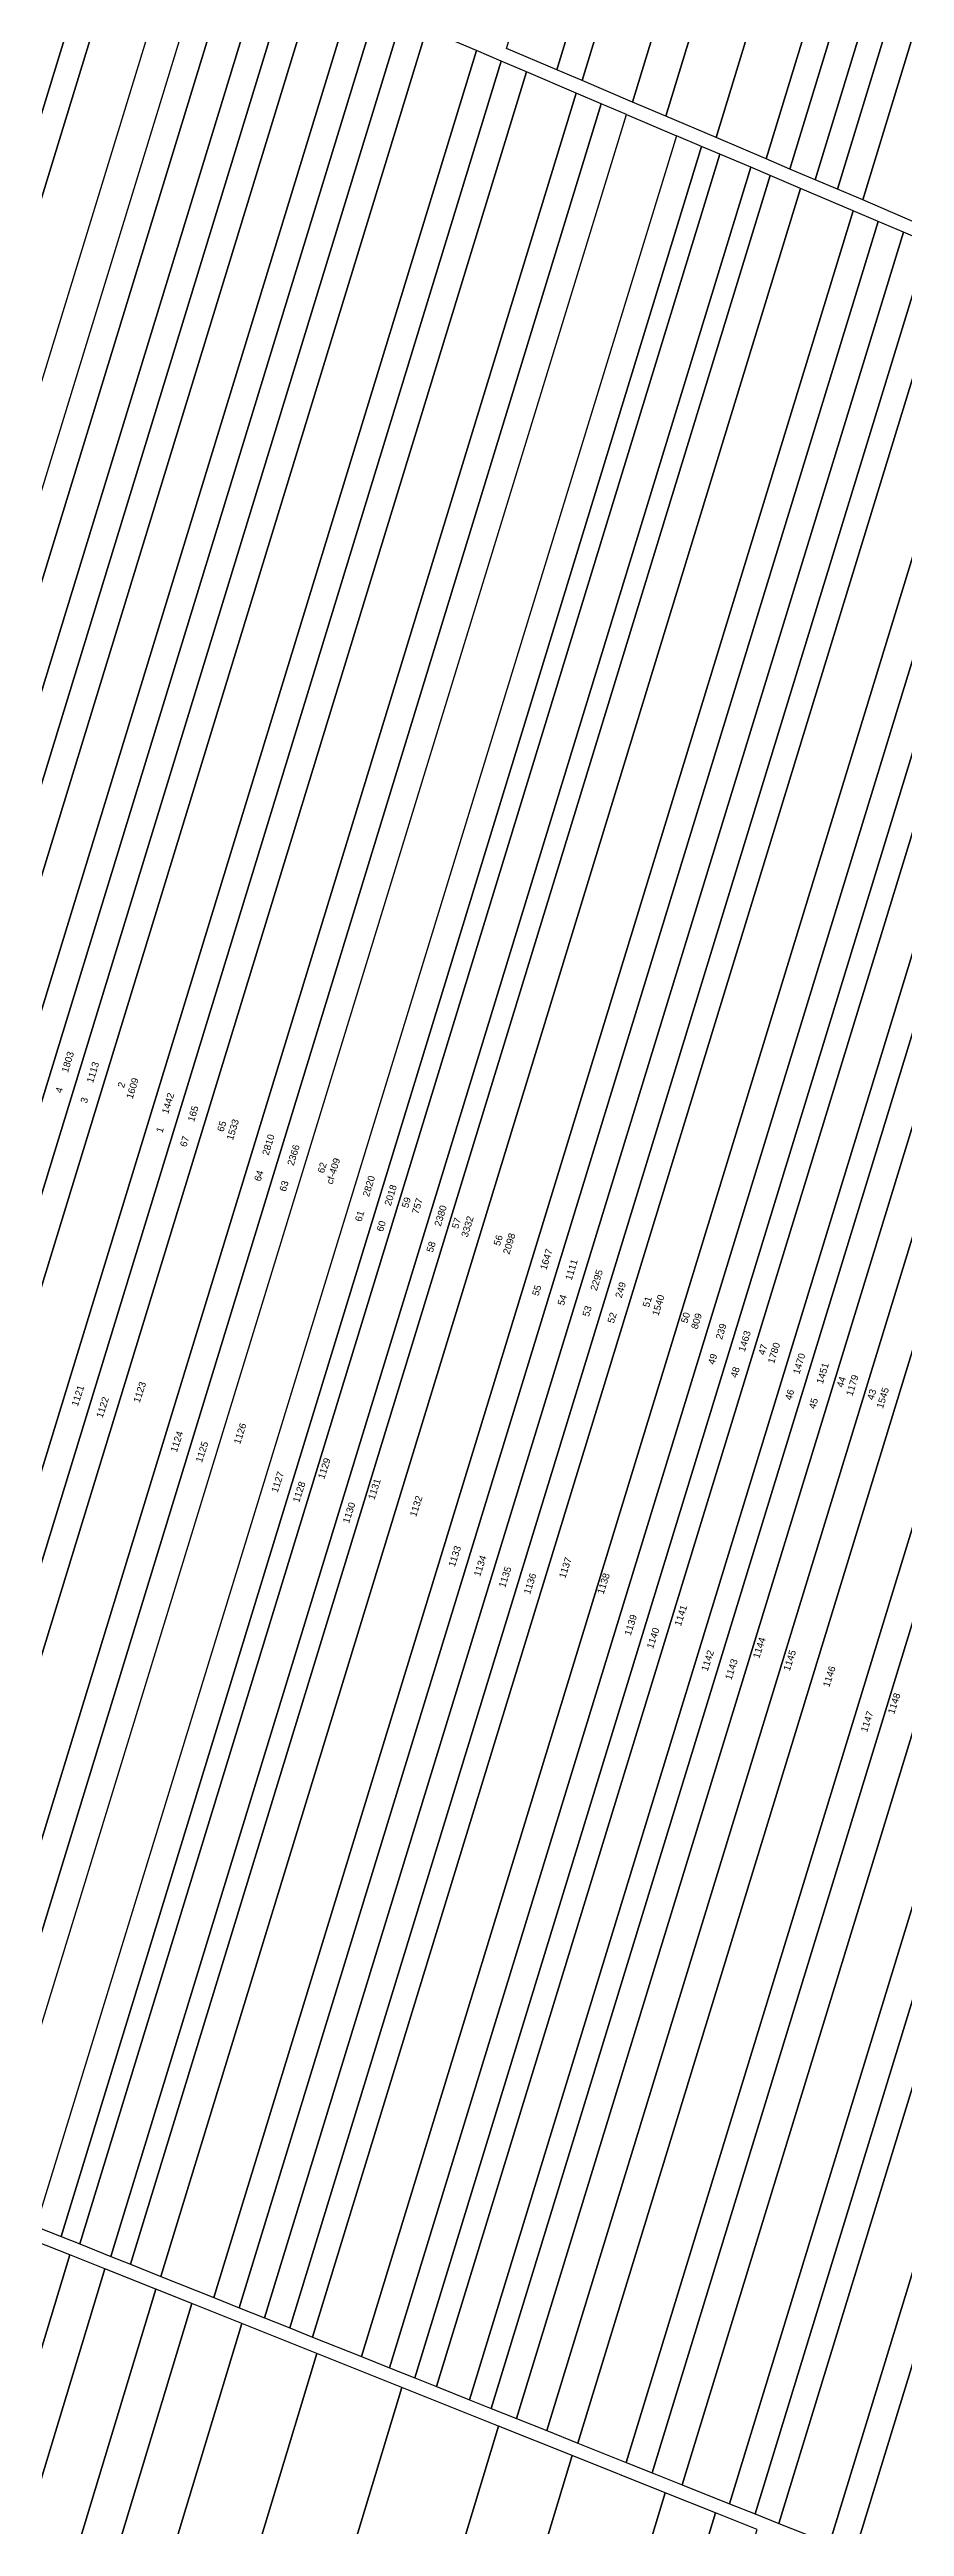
# Model space of a CAD drawing. Header units: millimetres. Extents: x 654897 to 656594, y 351646 to 354277.
# Drawn here: x 655393 to 655642, y 352215 to 352935 of the extents above; entities that cross this region are included whole.
import ezdxf
from ezdxf.enums import TextEntityAlignment as Align

# ---------------------------------------------------------------- set-up
doc = ezdxf.new("R2010")
doc.units = ezdxf.units.MM
for name, color, linetype in [('INDEX', 7, 'Continuous'), ('NrCadGeneral', 7, 'Continuous'), ('PARCELE', 7, 'Continuous'), ('TERENURI', 3, 'Continuous')]:
    doc.layers.add(name, color=color, linetype=linetype)
doc.styles.get("Standard").update_dxf_attribs({"font": 'arial.ttf'})
doc.styles.add('TIMES_NEW_ROMAN', font='arial.ttf')

msp = doc.modelspace()

# ---------------------------------------------------------------- linework, layer by layer
at = {"layer": 'TERENURI'}
for points in [[(655540.89, 352928.63), (655526.25, 352934.86), (655710.88, 353539.29), (655725.59, 353533.3)], [(655732.94, 353530.31), (655548.2, 352925.52), (655540.89, 352928.63), (655725.59, 353533.3)], [(655562.83, 352919.3), (655548.2, 352925.52), (655732.94, 353530.31), (655747.65, 353524.33)], [(655572.53, 352915.17), (655562.83, 352919.3), (655747.65, 353524.33), (655757.4, 353520.36)], [(655772.09, 353514.38), (655587.15, 352908.95), (655572.53, 352915.17), (655757.4, 353520.36)], [(655601.77, 352902.74), (655587.15, 352908.95), (655772.09, 353514.38), (655786.78, 353508.41)], [(655608.62, 352899.82), (655601.77, 352902.74), (655786.78, 353508.41), (655793.67, 353505.61)], [(655801.01, 353502.62), (655615.92, 352896.72), (655608.62, 352899.82), (655793.67, 353505.61)], [(655807.6, 353499.94), (655622.48, 352893.93), (655615.92, 352896.72), (655801.01, 353502.62)], [(655629.78, 352890.82), (655622.48, 352893.93), (655807.6, 353499.94), (655814.94, 353496.95)], [(655829.61, 353490.99), (655644.38, 352884.61), (655629.78, 352890.82), (655814.94, 353496.95)], [(655410.46, 352979.22), (655403.2, 352982.21), (655215.97, 352371.05), (655223.26, 352368.14)], [(655229.93, 352365.47), (655417.11, 352976.48), (655410.46, 352979.22), (655223.26, 352368.14)], [(655244.51, 352359.65), (655431.65, 352970.5), (655417.11, 352976.48), (655229.93, 352365.47)], [(655440.2, 352966.97), (655253.1, 352356.22), (655244.51, 352359.65), (655431.65, 352970.5)], [(655447.47, 352963.98), (655440.2, 352966.97), (655253.1, 352356.22), (655260.39, 352353.3)], [(655456.11, 352960.34), (655449.88, 352962.99), (655447.47, 352963.98), (655260.39, 352353.3), (655269.08, 352349.83)], [(655463.36, 352957.26), (655456.11, 352960.34), (655269.08, 352349.83), (655276.38, 352346.91)], [(655283.67, 352344), (655470.6, 352954.18), (655463.36, 352957.26), (655276.38, 352346.91)], [(655481.18, 352949.68), (655470.6, 352954.18), (655283.67, 352344), (655294.32, 352339.74)], [(655301.63, 352336.82), (655488.43, 352946.59), (655481.18, 352949.68), (655294.32, 352339.74)], [(655308.94, 352333.9), (655495.69, 352943.51), (655488.43, 352946.59), (655301.63, 352336.82)], [(655502.95, 352940.42), (655495.69, 352943.51), (655308.94, 352333.9), (655316.24, 352330.98)], [(655517.47, 352934.25), (655502.95, 352940.42), (655316.24, 352330.98), (655330.87, 352325.14)], [(655524.73, 352931.16), (655517.47, 352934.25), (655330.87, 352325.14), (655338.18, 352322.22)], [(655532, 352928.07), (655524.73, 352931.16), (655338.18, 352322.22), (655345.5, 352319.29)], [(655546.53, 352921.88), (655532, 352928.07), (655345.5, 352319.29), (655360.14, 352313.44)], [(655553.8, 352918.79), (655546.53, 352921.88), (655360.14, 352313.44), (655367.46, 352310.52)], [(655561.08, 352915.7), (655553.8, 352918.79), (655367.46, 352310.52), (655374.78, 352307.59)], [(655389.44, 352301.73), (655374.78, 352307.59), (655561.08, 352915.7), (655575.63, 352909.51)], [(655582.91, 352906.41), (655575.63, 352909.51), (655389.44, 352301.73), (655396.77, 352298.8)], [(655588.27, 352904.13), (655582.91, 352906.41), (655396.77, 352298.8), (655402.17, 352296.65)], [(655597.23, 352900.32), (655588.27, 352904.13), (655402.17, 352296.65), (655411.19, 352293.04)], [(655602.88, 352897.92), (655597.23, 352900.32), (655411.19, 352293.04), (655416.88, 352290.77)], [(655611.66, 352894.18), (655602.88, 352897.92), (655416.88, 352290.77), (655425.72, 352287.23)], [(655627.03, 352887.64), (655611.66, 352894.18), (655425.72, 352287.23), (655441.2, 352281.05)], [(655634.33, 352884.54), (655627.03, 352887.64), (655441.2, 352281.05), (655448.55, 352278.11)], [(655455.89, 352275.18), (655641.62, 352881.44), (655634.33, 352884.54), (655448.55, 352278.11)], [(655648.92, 352878.34), (655641.62, 352881.44), (655455.89, 352275.18), (655463.24, 352272.24)], [(655655.5, 352875.54), (655648.92, 352878.34), (655463.24, 352272.24), (655469.87, 352269.59)], [(655669.6, 352869.54), (655655.5, 352875.54), (655469.87, 352269.59), (655484.07, 352263.92)], [(655677.67, 352866.11), (655669.6, 352869.54), (655484.07, 352263.92), (655492.2, 352260.67)], [(655499.55, 352257.73), (655684.98, 352863), (655677.67, 352866.11), (655492.2, 352260.67)], [(655691.29, 352860.31), (655684.98, 352863), (655499.55, 352257.73), (655505.91, 352255.19)], [(655515.48, 352251.37), (655700.79, 352856.27), (655691.29, 352860.31), (655505.91, 352255.19)], [(655521.81, 352248.84), (655707.08, 352853.6), (655700.79, 352856.27), (655515.48, 352251.37)], [(655714.4, 352850.49), (655707.08, 352853.6), (655521.81, 352248.84), (655529.18, 352245.89)], [(655723.12, 352846.78), (655714.4, 352850.49), (655529.18, 352245.89), (655537.96, 352242.39)], [(655732.04, 352842.98), (655723.12, 352846.78), (655537.96, 352242.39), (655546.95, 352238.79)], [(655561.02, 352233.17), (655746.02, 352837.04), (655732.04, 352842.98), (655546.95, 352238.79)], [(655568.55, 352230.16), (655753.49, 352833.86), (655746.02, 352837.04), (655561.02, 352233.17)], [(655762.19, 352830.16), (655753.49, 352833.86), (655568.55, 352230.16), (655577.31, 352226.66)], [(655775.88, 352824.33), (655762.19, 352830.16), (655577.31, 352226.66), (655591.1, 352221.15)], [(655783.22, 352821.21), (655775.88, 352824.33), (655591.1, 352221.15), (655598.48, 352218.2)], [(655790.06, 352818.3), (655783.22, 352821.21), (655598.48, 352218.2), (655605.38, 352215.44)], [(655804.74, 352812.06), (655790.06, 352818.3), (655605.38, 352215.44), (655620.16, 352209.54)], [(655811.97, 352808.98), (655804.74, 352812.06), (655620.16, 352209.54), (655627.44, 352206.63)], [(655642.23, 352200.72), (655826.66, 352802.74), (655811.97, 352808.98), (655627.44, 352206.63)], [(655399.31, 352293.48), (655389.24, 352297.5), (655200.19, 351673.34), (655212.45, 351676.57)], [(655409.49, 352289.41), (655399.31, 352293.48), (655212.45, 351676.57), (655224.86, 351679.85)], [(655424.25, 352283.52), (655409.49, 352289.41), (655224.86, 351679.85), (655240.27, 351683.92), (655242.82, 351684.52)], [(655434.74, 352279.32), (655424.25, 352283.52), (655242.82, 351684.52), (655255.48, 351687.49)], [(655273.16, 351691.84), (655449.34, 352273.49), (655434.74, 352279.32), (655255.48, 351687.49), (655264.21, 351689.54)], [(655471.09, 352264.8), (655449.34, 352273.49), (655273.16, 351691.84), (655285.39, 351694.99), (655299.5, 351698.26)], [(655327.98, 351700.9), (655495.79, 352254.93), (655471.09, 352264.8), (655299.5, 351698.26), (655302.59, 351698.98), (655316.37, 351700.31)], [(655358.9, 351698.87), (655523.92, 352243.69), (655495.79, 352254.93), (655327.98, 351700.9), (655336.15, 351701.31), (655348.49, 351699.88)], [(655545.35, 352235.12), (655523.92, 352243.69), (655358.9, 351698.87), (655368.13, 351697.98), (655382.76, 351698.32)], [(655413.27, 351699.18), (655572.34, 352224.34), (655545.35, 352235.12), (655382.76, 351698.32), (655406.04, 351698.85)], [(655586.95, 352218.5), (655572.34, 352224.34), (655413.27, 351699.18), (655429.89, 351699.94)], [(655599.15, 352213.63), (655586.95, 352218.5), (655429.89, 351699.94), (655443.75, 351700.57)]]:
    msp.add_lwpolyline(points, close=True, dxfattribs=at)

# ---------------------------------------------------------------- texts
at = {"layer": 'INDEX', "style": 'TIMES_NEW_ROMAN'}
for s, p in [('1803', (655398.68, 352640.25)), ('1113', (655405.97, 352637.25)), ('1609', (655417.48, 352632.6)), ('1442', (655427.82, 352628.23)), ('165', (655435.11, 352625.22)), ('1533', (655446.64, 352620.58)), ('2810', (655457, 352616.2)), ('2366', (655464.29, 352613.19)), ('cf-409', (655475.83, 352608.54)), ('2820', (655486.2, 352604.16)), ('2018', (655492.54, 352601.53)), ('757', (655500.31, 352598.41)), ('2380', (655507.05, 352595.55)), ('3332', (655514.87, 352592.4)), ('2098', (655527.01, 352587.44)), ('1647', (655537.79, 352582.88)), ('1111', (655545.11, 352579.86)), ('2295', (655552.43, 352576.84)), ('249', (655559.39, 352573.97)), ('1540', (655570.36, 352569.55)), ('809', (655581.47, 352564.93)), ('239', (655588.61, 352561.92)), ('1463', (655595.45, 352559.09)), ('1780', (655603.96, 352555.66)), ('1470', (655611.3, 352552.55)), ('1451', (655618.13, 352549.75)), ('1179', (655626.75, 352546.26)), ('1545', (655635.61, 352542.61))]:
    msp.add_text(s, height=2, rotation=72.9675, dxfattribs=at).set_placement(p, align=Align.MIDDLE_CENTER)
at = {"layer": 'NrCadGeneral'}
for s, p in [('1121', (655401.61, 352543.23)), ('1122', (655408.79, 352539.86)), ('1123', (655419.59, 352544.27)), ('1126', (655448.78, 352532.23)), ('1124', (655430.38, 352529.88)), ('1125', (655437.69, 352526.91)), ('1127', (655459.68, 352518.15)), ('1129', (655473.25, 352522.1)), ('1128', (655465.94, 352515.25)), ('1131', (655487.82, 352516.09)), ('1132', (655499.95, 352511.13)), ('1130', (655480.44, 352509.22)), ('1133', (655511.17, 352496.56)), ('1134', (655518.56, 352493.77)), ('1135', (655525.82, 352490.52)), ('1136', (655533.07, 352488.6)), ('1137', (655543.31, 352493.24)), ('1138', (655554.42, 352488.62)), ('1139', (655562.31, 352476.6)), ('1141', (655576.91, 352479.35)), ('1140', (655568.83, 352472.77)), ('1144', (655599.7, 352469.95)), ('1142', (655584.69, 352466.23)), ('1143', (655591.6, 352463.7)), ('1145', (655608.55, 352466.3)), ('1146', (655620.05, 352461.59)), ('1148', (655638.92, 352453.77)), ('1147', (655631.04, 352448.51))]:
    msp.add_text(s, height=2, rotation=72, dxfattribs=at).set_placement(p, align=Align.MIDDLE_CENTER)
at = {"layer": 'PARCELE', "style": 'TIMES_NEW_ROMAN'}
for s, p in [('4', (655396.18, 352632.08)), ('3', (655403.48, 352629.13)), ('2', (655414.28, 352633.59)), ('65', (655443.44, 352621.56)), ('1', (655425.46, 352620.52)), ('67', (655432.64, 352617.15)), ('64', (655454.23, 352607.17)), ('62', (655472.63, 352609.52)), ('63', (655461.54, 352604.2)), ('59', (655497.1, 352599.39)), ('61', (655483.53, 352595.44)), ('60', (655489.79, 352592.54)), ('57', (655511.67, 352593.38)), ('58', (655504.29, 352586.51)), ('56', (655523.8, 352588.42)), ('55', (655535.02, 352573.85)), ('54', (655542.41, 352571.06)), ('51', (655567.15, 352570.53)), ('53', (655549.66, 352567.81)), ('52', (655556.92, 352565.89)), ('50', (655578.27, 352565.91)), ('47', (655600.76, 352556.65)), ('49', (655586.15, 352553.89)), ('48', (655592.68, 352550.06)), ('46', (655608.54, 352543.52)), ('45', (655615.45, 352540.99)), ('44', (655623.55, 352547.24)), ('43', (655632.4, 352543.59))]:
    msp.add_text(s, height=2, rotation=72.9675, dxfattribs=at).set_placement(p, align=Align.MIDDLE_CENTER)

doc.saveas('drawing.dxf')
